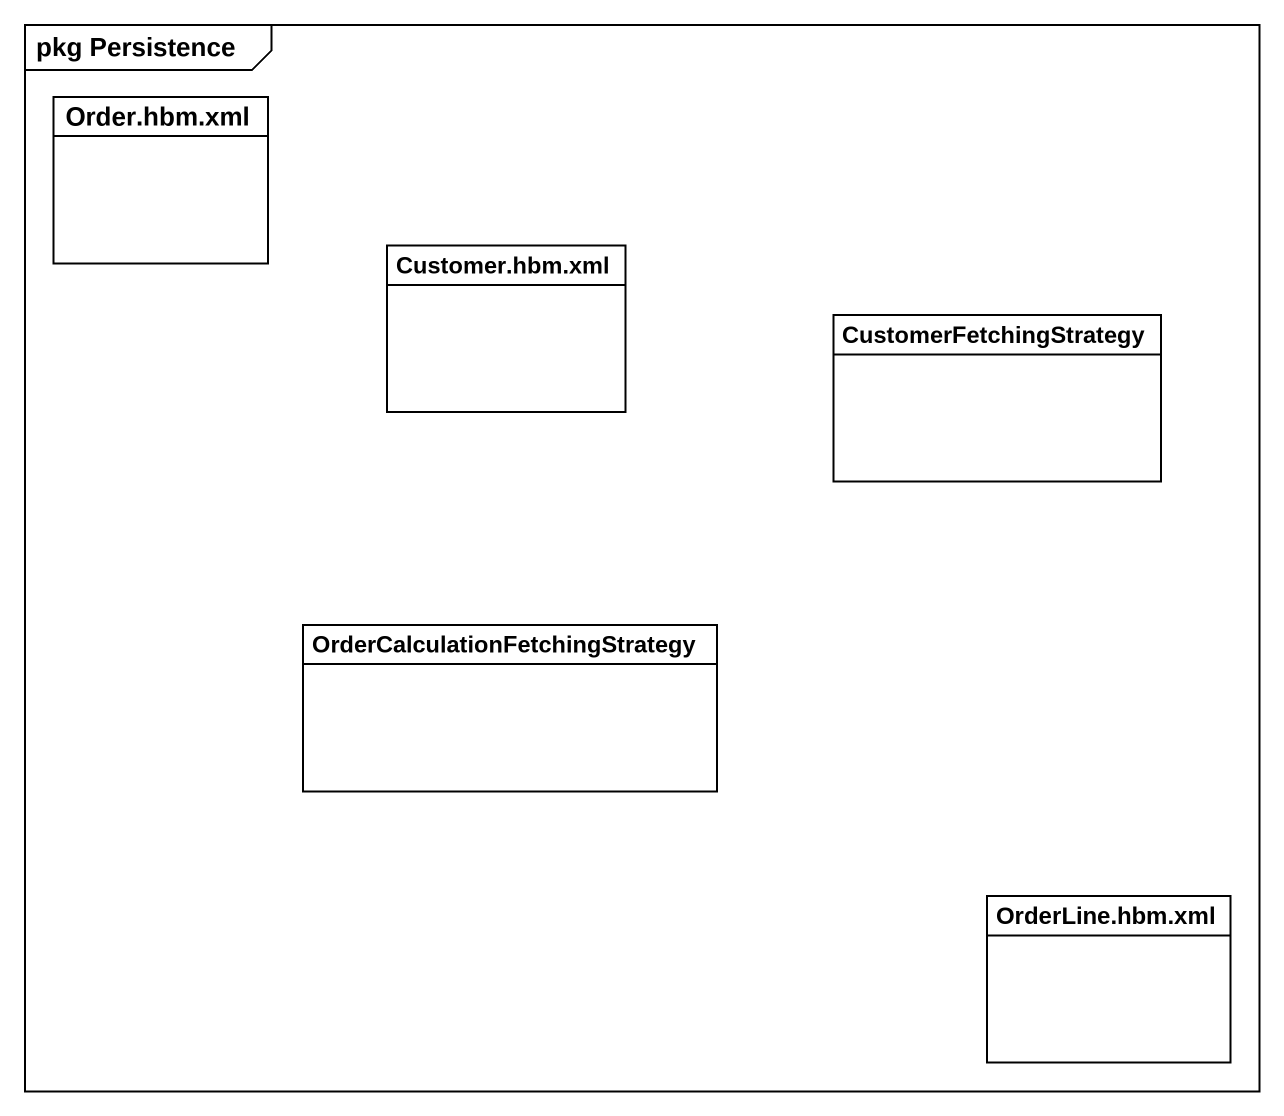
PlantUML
@startuml
mainframe pkg Persistence
hide circle
hide empty members
class "Order.hbm.xml" as Order_hbm_xml
class "Customer.hbm.xml" as Customer_hbm_xml
class CustomerFetchingStrategy
class "OrderCalculationFetchingStrategy" as OrderCalculationFetchingStra
class "OrderLine.hbm.xml" as OrderLine_hbm_xml
@enduml
